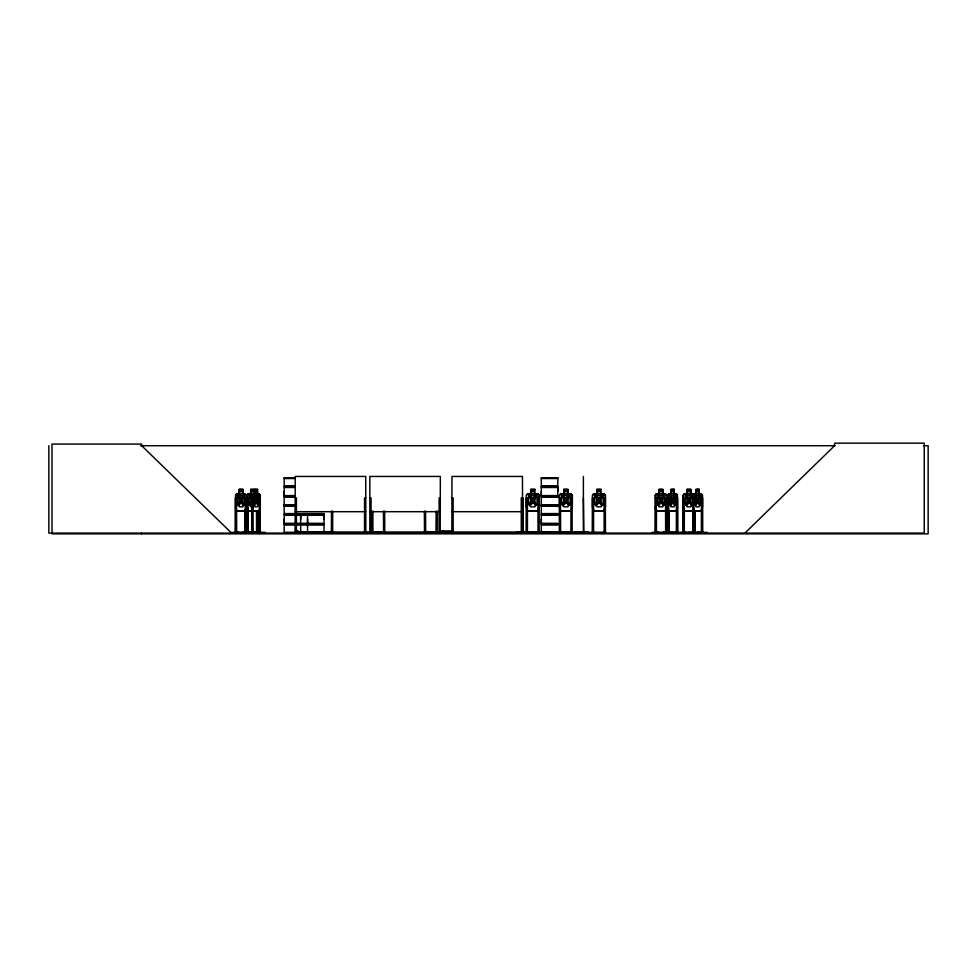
<?xml version="1.0" encoding="UTF-8"?>
<svg xmlns="http://www.w3.org/2000/svg" width="977" height="977" viewBox="0 0 977 977"><rect width="100%" height="100%" fill="white"/><g stroke="black" fill="none" stroke-linecap="round" stroke-linejoin="round"><path stroke-width="1.47" d="M284.185 523.318L284.185 515.221L300.672 515.221L300.66 523.318L284.185 523.318L284.197 519.263M294.565 495.595L284.185 495.595L284.197 491.541M300.66 519.263L300.66 515.221M307.572 519.263L307.572 523.318L307.547 515.221M324.022 519.263L324.022 515.221L301.673 515.221M557.782 523.318L541.295 523.318L541.319 519.263M541.295 495.595L541.295 487.499L557.782 487.499L557.769 495.595L541.295 495.595L541.319 491.541M557.769 491.541L557.769 487.499M516.198 533.027L529.424 532.929M516.21 532.441L529.424 532.392M577.004 532.929L590.23 532.929M590.23 532.441L574.354 532.38L574.415 533.112M541.221 505.341L557.806 505.036M284.185 533.112L294.565 532.758M259.186 511.032L260.285 506.855L260.285 495.217L259.186 493.825M259.247 511.179L260.187 506.831M676.169 511.032L677.44 506.855L676.243 511.179M701.168 511.032L702.231 506.831M256.951 532.99L256.951 531.83M256.963 532.441L257.024 533.112M245.166 511.179L246.485 506.855L246.485 495.217L245.142 493.678L236.764 493.678L235.616 495.229L235.445 533.112L235.298 497.867L236.544 497.867L236.544 533.112L236.654 531.83L235.176 531.83L235.188 533.112M246.485 506.855L245.251 511.179L236.727 511.179L235.616 506.855L236.813 511.179M665.337 511.179L666.717 506.855M672.237 532.441L672.31 533.112M539.182 506.831L537.741 511.032L527.763 511.032M559.284 533.112L559.369 495.229L560.749 493.678L570.849 493.678L572.375 495.217L572.375 506.855L570.788 511.032L560.81 511.032M572.375 506.855L570.886 511.179L560.7 511.179L559.369 506.855M605.325 506.831L603.884 511.032L593.906 511.032L592.599 506.831M923.57 445.72L928.15 445.72L928.15 533.845L52.001 533.845L52.001 444.071L141.689 444.071L141.689 445.72L231.61 533.112M231.512 532.99L238.852 533.027M242.467 533.112L242.577 532.38L265.194 532.38L265.182 533.112M243.004 532.441L243.078 533.112M249.917 533.027L249.965 532.38M250.393 532.441L250.576 533.088M658.278 532.441L658.364 533.112M685.744 533.027L685.891 532.38L685.915 533.112M318.929 533.027L318.795 532.38M252.457 501.164C250.735 508.04 246.9 506.037 251.687 500.212C246.998 494.618 250.93 492.787 252.396 499.235M252.958 511.179L252.139 495.229L252.994 493.678M252.225 495.29L253.104 493.678M692.742 503.363L690.788 506.831L687.136 506.831L685.182 503.363L685.182 495.278L687.136 493.825L687.197 489.489M667.841 533.112L667.853 495.229L668.866 493.678M692.693 531.83L692.693 533.112L692.852 495.229L693.914 493.825M235.701 506.855L235.701 495.229L236.849 493.678M248.305 493.678L247.083 495.229L247.083 506.855L248.268 511.179L259.357 511.179M248.366 493.825L247.279 495.29L247.279 506.831L248.366 511.032M656.434 493.678L655.213 495.229L656.495 493.678L665.374 493.678M684.462 493.825L683.228 495.29L683.277 533.112M526.469 495.29L527.763 493.825M560.81 493.825L559.516 495.29L559.516 506.831M592.599 495.29L593.906 493.825M284.466 532.38L284.405 533.027M284.197 505.353L294.565 505.036M307.547 533.1L307.547 524.942M541.282 533.1L557.806 532.77M744.889 533.112L834.578 445.72L834.578 443.155L924.254 443.155L924.254 533.112L48.85 533.112L48.85 445.72M659.157 493.825L657.252 495.278L657.252 503.363L659.157 506.831L662.711 506.831L664.616 503.363L664.616 495.278L662.711 493.825L662.833 489.343L659.023 489.343L659.157 493.825L659.219 489.489L662.785 489.489L662.907 493.678M246.607 532.38L246.509 533.027M663.359 532.38L672.31 532.38M663.249 533.027L672.176 533.027M688.248 533.027L698.005 533.027M697.175 533.027L697.285 532.38L697.309 533.112M651.891 533.027L658.193 533.027M680.041 533.027L680.175 532.38L680.2 533.112M294.871 533.027L294.956 532.441M370.894 533.027L370.906 531.83M451.862 532.38L451.594 533.027M526.078 532.38L525.919 533.027M592.062 533.027L592.245 532.38M140.541 445.72L835.042 445.72M284.173 477.741L295.433 477.716M541.282 477.741L557.806 477.741M284.173 478.046L295.408 478.046M557.806 478.022L541.282 478.058L541.319 485.862L557.782 485.862L557.782 478.058M284.197 478.535L294.565 478.535M541.319 478.535L557.769 478.535M294.565 485.862L284.185 485.862L284.185 478.058M284.075 486.436L294.59 486.436M541.185 486.436L557.904 486.436M284.075 486.937L294.59 486.937M541.185 486.937L557.904 486.937M294.565 487.499L284.185 487.499L284.185 495.595M255.021 489.489L255.021 493.825L253.678 495.278L253.678 503.363L255.021 506.831L257.513 506.831L258.856 503.363L258.856 495.278L257.513 493.825L257.598 489.343L254.814 489.343L254.899 493.825M674.24 489.343L670.943 489.343L670.943 493.678M699.239 489.343L695.942 489.343L695.942 493.678M254.228 489.489L250.796 489.489L250.796 493.825L249.074 495.278L249.074 503.363L250.881 506.831L253.116 506.831M254.899 489.489L257.513 489.489M534.846 489.489L530.804 489.489L530.804 493.825L528.63 495.278L528.63 503.363L530.804 506.831L534.846 506.831L537.02 503.363L537.02 495.278L534.846 493.825L534.993 489.343L530.658 489.343L530.658 493.678M600.989 489.489L596.935 489.489L596.935 493.825L594.773 495.278L594.773 503.363L596.935 506.831L600.989 506.831L603.151 503.363L603.151 495.278L600.989 493.825L601.136 489.343L596.788 489.343L596.788 493.678M687.136 489.489L690.849 489.489L690.971 493.678M248.219 493.678L259.332 493.678M693.511 493.678L684.34 493.678L683.094 495.229L683.179 533.112M701.315 493.678L693.768 493.678L692.754 495.229L692.754 506.855L693.841 511.179M246.485 495.217L246.289 533.112L246.033 497.867M253.116 495.278L250.881 495.278L250.881 503.363L253.116 503.363M665.252 493.825L666.717 495.217L666.717 533.112M667.853 495.229L668.769 493.678L676.316 493.678L677.44 495.217L677.44 533.112M692.852 495.229L690.788 493.825M701.217 493.678L702.439 495.217L702.439 506.855L701.242 511.179L693.743 511.179M284.075 496.157L294.59 496.157M541.185 496.157L557.904 496.157M284.075 496.658L294.59 496.658M541.185 496.658L557.904 496.658M294.565 497.22L284.185 497.22L284.185 505.024M557.782 497.22L541.295 497.22L541.295 505.024M245.044 497.867L246.289 497.867M258.978 497.867L260.077 497.867M295.225 497.867L296.422 497.867L296.422 530.352M365.728 497.867L364.531 497.867L364.531 533.112M369.843 497.867L371.04 497.867L371.175 533.112M440.346 497.867L439.149 497.867L439.015 533.112M451.948 497.867L453.145 497.867L453.145 533.112L452.998 530.914L440.334 530.914M539.182 497.867L537.997 497.867L537.997 533.112M559.284 497.867L560.48 497.867L560.615 533.112M572.229 497.867L571.044 497.867L570.898 533.112M583.379 497.867L583.843 533.112L583.99 531.83M605.325 497.867L604.128 497.867L604.128 533.112L603.994 531.83L605.459 531.83M655.213 497.867L656.483 497.867M667.792 497.867L668.976 497.867M683.082 497.867L684.364 497.867M692.791 497.867L693.975 497.867M284.197 504.816L294.565 504.816M541.319 504.816L557.769 504.816M294.565 505.744L284.173 505.781L284.197 513.584L300.672 513.584M557.806 505.744L541.282 505.744L541.319 513.584L557.782 513.584M284.197 506.257L294.565 506.257M541.319 506.257L557.769 506.257M683.094 506.855L684.303 511.179L693.548 511.179M692.754 506.855L693.914 511.032M236.813 511.032L245.166 511.032M248.28 511.032L259.296 511.032M656.483 511.032L665.325 511.032L666.522 506.831L666.522 495.278M668.818 511.032L676.267 511.032M684.401 511.032L693.45 511.032M693.817 511.032L701.266 511.032M656.459 511.179L655.213 506.855L656.397 511.179L665.41 511.179M668.83 511.179L667.755 506.855L668.732 511.179L676.34 511.179M295.225 511.692L365.728 511.692M369.843 511.692L440.346 511.692M451.96 511.692L522.463 511.692M301.673 513.584L324.046 513.584M284.075 514.158L300.794 514.158M301.71 514.158L324.156 514.158M541.185 514.158L557.904 514.158M284.075 514.659L300.794 514.659M301.71 514.659L324.156 514.659M541.185 514.659L557.904 514.659M557.782 515.221L541.295 515.221L541.295 523.318M301.673 523.318L324.046 523.318L324.046 515.221M284.075 523.88L300.794 523.88M301.71 523.88L324.156 523.88M541.185 523.88L557.904 523.88M284.075 524.38L300.794 524.38M301.71 524.38L324.156 524.38M541.185 524.38L557.904 524.38M301.673 524.942L324.046 524.942L324.046 532.758L301.673 532.758M557.782 524.942L541.295 524.942L541.295 532.758M246.399 531.83L244.922 531.83L244.922 533.112M246.644 531.83L248.121 531.83L248.121 533.112M252.933 531.83L251.614 531.83L251.7 533.112L251.724 497.867L252.823 497.867L252.909 533.112M256.377 531.83L257.867 531.83L257.867 533.112M258.868 531.83L260.187 531.83M295.091 531.83L295.372 533.112M331.35 531.83L332.827 531.83L332.827 533.112M365.862 531.83L364.397 531.83L364.397 533.112M371.175 531.83L369.709 531.83L369.746 533.112M384.779 531.83L383.314 531.83L383.314 533.112M425.691 531.83L424.226 531.83L424.226 533.112M435.974 531.83L437.452 531.83L437.452 533.112M439.015 531.83L440.48 531.83L440.517 533.112L440.554 532.38M451.85 531.83L453.291 531.83L453.279 533.112M523.171 531.83L521.12 531.83L521.132 533.112M526.102 531.83L527.568 531.83L527.568 533.112M560.615 531.83L559.149 531.83L559.149 533.112M570.898 531.83L572.375 531.83L572.375 533.112M583.977 531.83L583.245 531.83L583.245 533.112M592.245 531.83L593.711 531.83L593.711 533.112M666.937 531.83L665.422 531.83L665.422 533.112M669.098 531.83L667.67 531.83L667.694 533.112M676.328 531.83L677.769 531.83L677.745 533.112M692.669 531.83L695.074 531.83L695.074 533.112M701.327 531.83L702.768 531.83M295.506 532.013L588.508 532.013L588.508 533.112M236.397 532.196L245.178 532.196M247.865 532.196L259.259 532.196M324.01 532.196L331.35 532.196M373.031 532.196L383.314 532.196M425.691 532.196L435.974 532.196M527.568 532.196L537.851 532.196M560.615 532.196L570.898 532.196M593.711 532.196L603.994 532.196M656.385 532.196L665.642 532.196M668.769 532.196L676.658 532.196M684.291 532.196L701.657 532.196M231.537 532.441L239.011 532.38L239.011 533.112M300.647 532.526L298.241 532.526L300.66 532.538M324.01 532.526L301.661 532.526L324.022 532.538M365.825 532.38L365.911 533.112M384.779 532.38L384.962 533.027M605.459 532.38L605.642 533.027M658.364 532.38L652.025 532.38L652.05 533.112M685.915 532.38L673.129 532.38L673.129 533.112M697.944 532.99L688.358 532.38L688.382 533.112M698.128 533.112L698.128 532.38L707.079 532.38L707.055 533.112M298.266 532.758L300.696 532.77L300.66 524.942L284.185 524.942L284.185 532.758M685.83 532.929L673.263 533.027M522.732 532.441L522.634 533.112M697.908 532.392L697.834 533.112M692.29 533.027L692.156 532.38L692.131 533.112M670.137 533.027L670.002 532.38L669.978 533.112M663.688 532.38L663.835 533.027M261.58 533.027L261.457 532.38L261.433 533.112M254.118 532.441L254.032 533.112M242.723 533.027L265.292 533.027M707.189 533.027L698.262 533.027M682.129 532.441L682.056 533.112M254.838 532.441L254.777 533.112M242.772 493.825L244.568 495.278L244.568 503.363L242.772 506.831L239.414 506.831L237.619 503.363L237.619 495.278L239.414 493.825L239.292 489.343L242.772 489.489L242.687 493.825L242.894 489.343L239.218 489.343L239.218 493.678M603.884 493.825L605.325 495.278L605.459 533.112M570.788 493.825L572.229 495.278L572.095 533.112M537.741 493.825L539.182 495.278L539.182 533.112M302.247 533.112L301.954 532.38L301.942 533.112M665.3 493.678L666.717 495.217M701.168 493.825L702.231 495.278M676.169 493.825L677.232 495.278L677.232 506.831M259.223 493.678L260.187 495.278L260.163 533.112M683.228 506.831L684.364 511.179M252.225 506.831L253.08 511.179M516.21 532.929L516.21 532.38M702.744 533.112L702.646 497.867L701.449 497.867L701.352 533.112M702.439 531.83L702.439 533.112M702.341 495.217L702.182 533.112M702.133 531.83L701.962 533.112L701.767 511.081M701.657 531.83L701.657 533.112M699.141 493.825L699.141 489.343L696.051 489.489L696.051 493.825L694.452 495.278L694.452 503.363L696.051 506.831L699.043 506.831L700.631 503.363L700.631 495.278L699.043 493.825L699.043 489.489M694.952 511.081L694.867 533.112M694.757 511.081L694.757 533.112M694.574 531.83L694.598 533.112M694.085 531.83L694.085 533.112M693.975 508.15L693.975 533.112M693.67 497.867L693.768 533.112M693.56 531.83L693.56 533.112M693.291 531.83L693.243 533.112M693.096 497.867L692.998 533.112M690.849 493.825L690.91 489.343L687.002 489.343L687.063 493.678M684.486 533.112L684.486 531.83L682.96 531.83L682.96 533.112M684.364 508.15L684.291 533.112M684.156 497.867L684.156 533.112M683.973 531.83L684.01 533.112M677.635 533.112L677.647 497.867L676.45 497.867L676.353 533.112M677.134 531.83L677.183 533.112M676.511 531.83L676.511 533.112M674.142 493.825L674.142 489.343L671.052 489.489L671.15 493.825L669.453 495.278L669.453 503.363L671.052 506.831L674.045 506.831L675.632 503.363L675.632 495.278L674.045 493.825L674.045 489.489M668.976 511.081L669.086 533.112M668.769 531.83L668.769 533.112M668.671 497.867L668.671 533.112M668.524 531.83L668.476 533.112M668.292 531.83L668.244 533.112L667.95 495.29M666.754 533.112L666.815 497.867L665.545 497.867L665.642 533.112M666.399 531.83L666.436 533.112M665.764 509.615L665.764 533.112M663.664 532.38L663.664 533.112M663.383 532.38L663.383 533.112M656.605 533.112L656.605 531.83L655.091 531.83L655.091 533.112M656.483 509.615L656.385 533.112M656.263 497.867L656.263 533.112M656.08 531.83L656.117 533.112M655.591 531.83L655.616 533.112M655.433 533.112L655.408 495.29L655.311 533.112M605.19 531.83L605.19 533.112M604.262 531.83L604.262 533.112M593.576 533.112L593.576 497.867L592.38 497.867L592.245 533.112M593.43 531.83L593.43 533.112M592.514 531.83L592.514 533.112M590.23 532.38L590.23 533.112M586.798 532.013L586.798 533.112M585.944 532.013L585.944 533.112M583.391 476.446L583.379 533.112M579.85 532.38L579.85 533.112M578.836 532.38L578.836 533.112M578.787 532.38L578.787 533.112M577.663 532.38L577.663 533.112M577.004 532.38L577.016 533.112M576.564 532.38L576.564 533.112M575.477 532.38L575.355 533.112M571.179 531.83L571.264 533.112L571.276 532.38L565.768 532.38L565.768 533.112M570.263 532.38L570.263 533.112M570.202 532.38L570.202 533.112M569.078 532.38L569.078 533.112M568.504 532.38L568.565 533.112M568.04 493.678L568.04 489.343L563.705 489.343L563.705 493.678M567.991 532.38L567.991 533.112M566.892 532.38L566.892 533.112M566.77 532.38L566.77 533.112M565.842 532.38L565.842 533.112M560.346 531.83L560.346 533.112M539.328 533.112L539.328 531.83L537.851 531.83L537.851 533.112M539.048 531.83L539.048 533.112M538.132 531.83L538.132 533.112M529.424 532.38L529.424 533.112M527.433 533.112L527.433 497.867L526.237 497.867L526.102 533.112M527.299 531.83L527.299 533.112M526.383 531.83L526.383 533.112M523.037 533.112L523.049 497.867L521.266 497.867L521.266 533.112M522.573 533.112L522.463 476.446L451.96 476.446L451.862 533.112M522.316 531.83L522.316 533.112M521.755 532.013L521.755 533.112M521.4 531.83L521.4 533.112M452.095 531.83L452.095 533.112M442.862 530.914L442.862 532.013M440.212 533.112L440.346 476.446L369.843 476.446L369.843 533.112M439.284 531.83L439.296 533.112M437.305 511.081L437.171 533.112M436.255 531.83L436.255 533.112M436.121 511.081L435.974 533.112M425.557 511.081L425.691 533.112M425.422 531.83L425.422 533.112M424.36 511.081L424.507 533.112M384.645 511.081L384.779 533.112M384.511 531.83L384.511 533.112M383.448 511.081L383.582 533.112M373.031 533.112L373.031 531.83L371.565 531.83L371.565 533.112M372.896 511.081L372.896 533.112M372.75 531.83L372.75 533.112M371.834 531.83L371.834 533.112M371.7 511.081L371.7 533.112M369.978 531.83L369.978 533.112M369.33 532.013L369.33 533.112M366.766 532.013L366.766 533.112M365.825 533.112L365.728 476.446L295.225 476.446L295.127 533.112M365.593 531.83L365.593 533.112M364.677 531.83L364.677 533.112M332.681 511.081L332.681 533.112M331.63 531.83L331.63 533.112M331.496 511.081L331.35 533.112M320.969 532.38L320.981 533.112M319.919 532.38L319.967 533.112M317.696 532.38L317.696 533.112M316.487 532.38L316.609 533.112M315.473 532.38L315.547 533.112M312.408 532.38L312.396 533.112M311.394 532.38L311.394 533.112M311.333 532.38L311.333 533.112M310.21 532.38L310.21 533.112M309.636 532.38L309.697 533.112M309.123 532.38L309.123 533.112M307.902 532.38L308.024 533.112M306.9 532.38L306.961 533.112M298.083 532.013L298.083 530.914L295.506 530.914L295.506 533.112M284.478 532.38L284.478 533.112M260.041 531.83L260.041 533.112M259.711 497.867L259.711 533.112M259.479 531.83L259.516 533.112M259.345 497.867L259.259 533.112M258.978 511.081L258.893 533.112M257.745 511.081L257.745 533.112M257.488 511.081L257.488 533.112M257.403 489.489L257.403 493.825M256.756 511.081L256.646 533.112L256.499 511.081M256.389 531.83L256.389 533.112M254.228 493.825L254.35 489.343L250.674 489.343L250.674 493.678M252.554 531.83L252.554 533.112L252.335 495.29M252.286 531.83L252.274 533.112M252.09 497.867L252.09 533.112M247.865 533.112L248.011 497.867L246.754 497.867L246.619 533.112M247.743 508.15L247.743 533.112M247.205 531.83L247.169 533.112M247.01 497.867L246.839 533.112M245.838 531.83L245.874 533.112M245.447 531.83L245.483 533.112M245.3 497.867L245.3 533.112M245.044 509.615L245.178 533.112M236.287 508.15L236.397 533.112M236.092 531.83L236.129 533.112M235.75 531.83L235.701 533.112M141.689 533.112L141.689 533.845M258.453 505.219L257.598 505.353L256.121 501.164L254.667 505.353L253.8 505.378L255.547 500.212L254.008 495.18L256.072 499.235C257.244 492.518 260.2 494.985 256.658 500.248L258.453 505.219M675.473 505.219L674.448 505.353L672.689 501.164C671.394 508.028 667.596 506.013 672.005 500.212C667.865 494.789 671.297 492.677 672.64 499.235C673.947 492.689 677.598 494.728 673.336 500.248L675.473 505.219M700.472 505.219L699.447 505.353L697.688 501.164C696.1 508.162 692.778 505.866 697.004 500.212C692.864 494.789 696.296 492.677 697.639 499.235C698.946 492.689 702.597 494.728 698.335 500.248L700.472 505.219M244.128 505.219L242.98 505.353L241.001 501.164C239.28 508.04 235.433 506.037 240.232 500.212C235.542 494.618 239.475 492.787 240.94 499.235C242.369 492.811 246.546 494.57 241.722 500.248L244.128 505.219M664.36 505.219L663.139 505.353L661.038 501.164C659.255 507.967 655.127 506.123 660.232 500.212C655.237 494.545 659.451 492.848 660.977 499.235C662.467 492.872 666.937 494.484 661.808 500.248L664.36 505.219M692.461 505.219L691.215 505.353L689.054 501.164C687.234 507.942 682.984 506.159 688.223 500.212C683.094 494.509 687.429 492.872 688.993 499.235C690.507 492.897 695.123 494.46 689.847 500.248L692.461 505.219M536.617 505.219L535.225 505.353L532.844 501.164C531.207 507.722 525.846 506.428 531.915 500.212C526.2 494.374 531.085 492.97 532.77 499.235C534.407 492.994 539.585 494.313 533.711 500.248L536.617 505.219M569.664 505.219L568.272 505.353L565.891 501.164C563.924 507.832 559.113 506.318 564.962 500.212C559.247 494.374 564.132 492.97 565.817 499.235C567.454 492.994 572.632 494.313 566.758 500.248L569.664 505.219M602.76 505.219L601.368 505.353L598.974 501.164C597.338 507.722 591.989 506.428 598.058 500.212C592.343 494.374 597.216 492.97 598.913 499.235C600.55 492.994 605.728 494.313 599.854 500.248L602.76 505.219M539.328 506.855L537.838 511.179L527.653 511.179L526.322 506.855L526.322 495.229L527.702 493.678L537.802 493.678L539.328 495.217L539.328 506.855M605.471 506.855L603.981 511.179L593.796 511.179L592.453 506.855L592.453 495.229L593.833 493.678L603.933 493.678L605.471 495.217L605.471 506.855M570.067 503.363L567.893 506.831L563.851 506.831L561.677 503.363L561.677 495.278L563.851 493.825L563.851 489.489L567.893 489.489L567.893 493.825L570.067 495.278L570.067 503.363M242.174 490.21L240.012 490.21L240.012 491.663L242.174 491.663L242.174 490.21M253.629 490.21L251.48 490.21L251.48 491.663L253.629 491.663L253.629 490.21M257.073 490.21L255.461 490.21L255.461 491.663L257.073 491.663L257.073 490.21M534.126 490.21L531.525 490.21L531.525 491.663L534.126 491.663L534.126 490.21M567.173 490.21L564.572 490.21L564.572 491.663L567.173 491.663L567.173 490.21M600.269 490.21L597.668 490.21L597.668 491.663L600.269 491.663L600.269 490.21M662.076 490.21L659.793 490.21L659.793 491.663L662.076 491.663L662.076 490.21M673.507 490.21L671.59 490.21L671.59 491.663L673.507 491.663L673.507 490.21M690.128 490.21L687.784 490.21L687.784 491.663L690.128 491.663L690.128 490.21M698.506 490.21L696.589 490.21L696.589 491.663L698.506 491.663L698.506 490.21M242.772 495.278L239.414 495.278L239.414 503.363L242.772 503.363L242.772 495.278M257.513 495.278L255.021 495.278L255.021 503.363L257.513 503.363L257.513 495.278M534.846 495.278L530.804 495.278L530.804 503.363L534.846 503.363L534.846 495.278M567.893 495.278L563.851 495.278L563.851 503.363L567.893 503.363L567.893 495.278M600.989 495.278L596.935 495.278L596.935 503.363L600.989 503.363L600.989 495.278M662.711 495.278L659.157 495.278L659.157 503.363L662.711 503.363L662.711 495.278M674.045 495.278L671.052 495.278L671.052 503.363L674.045 503.363L674.045 495.278M690.788 495.278L687.136 495.278L687.136 503.363L690.788 503.363L690.788 495.278M699.043 495.278L696.051 495.278L696.051 503.363L699.043 503.363L699.043 495.278M294.565 505.365L284.173 505.365L294.565 505.475M294.553 532.526L284.222 532.526L294.565 532.538M557.757 532.526L541.331 532.526L557.769 532.538M318.27 533.112L318.27 532.38L318.209 533.112"/></g></svg>
